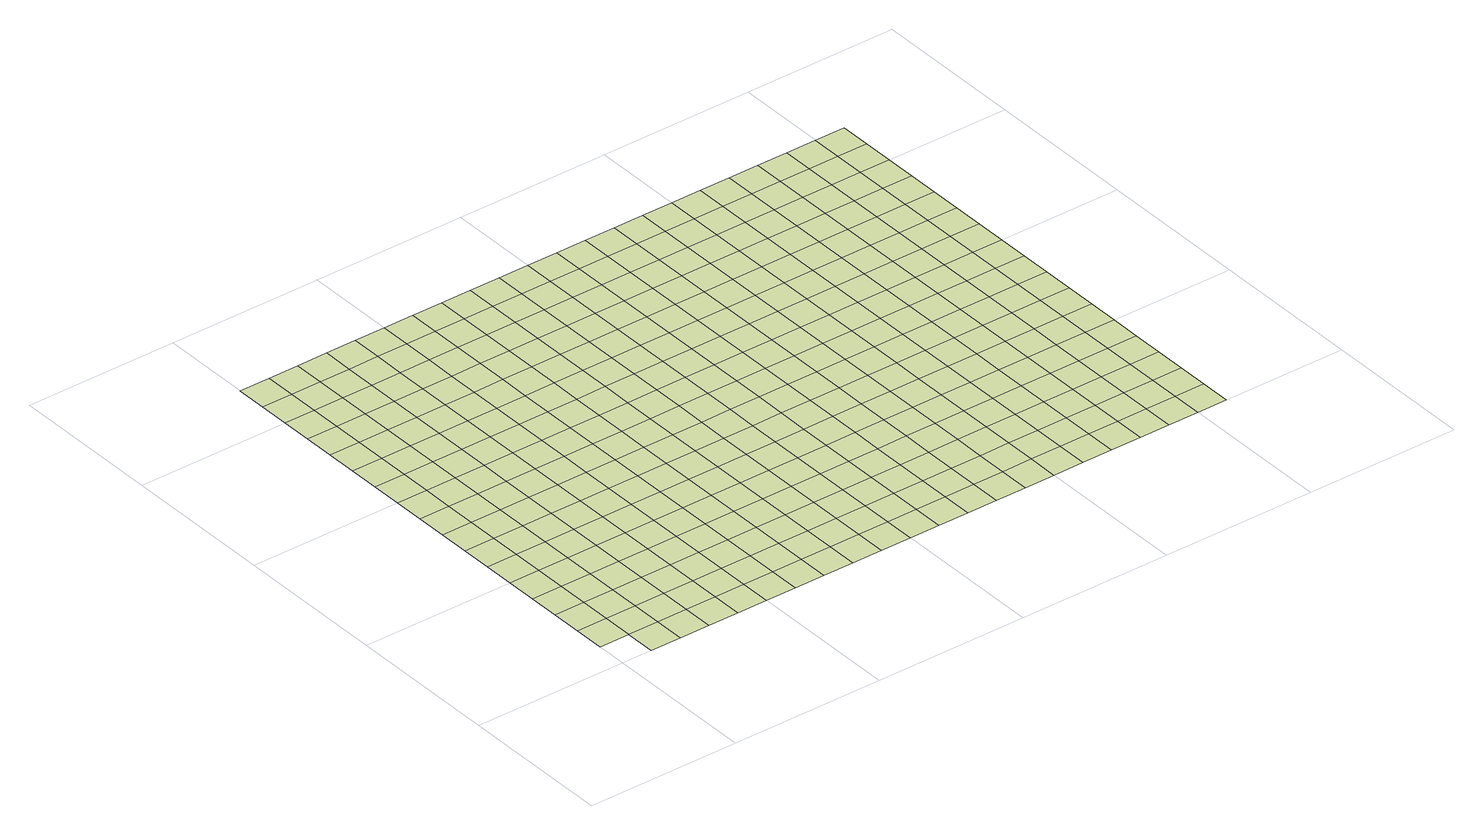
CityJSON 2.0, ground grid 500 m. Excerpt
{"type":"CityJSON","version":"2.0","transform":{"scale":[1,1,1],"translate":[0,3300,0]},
"CityObjects":{
"landuse1":{"type":"LandUse","geometry":[{"type":"MultiSurface","lod":"2","boundaries":[[[0,1,2,3]]]}]},
"landuse2":{"type":"LandUse","geometry":[{"type":"MultiSurface","lod":"2","boundaries":[[[3,2,4,5]]]}]},
"landuse3":{"type":"LandUse","geometry":[{"type":"MultiSurface","lod":"2","boundaries":[[[5,4,6,7]]]}]},
"landuse4":{"type":"LandUse","geometry":[{"type":"MultiSurface","lod":"2","boundaries":[[[8,9,10,1]]]}]},
"landuse5":{"type":"LandUse","geometry":[{"type":"MultiSurface","lod":"2","boundaries":[[[7,6,11,12]]]}]},
"landuse6":{"type":"LandUse","geometry":[{"type":"MultiSurface","lod":"2","boundaries":[[[1,10,13,2]]]}]},
"landuse7":{"type":"LandUse","geometry":[{"type":"MultiSurface","lod":"2","boundaries":[[[12,11,14,15]]]}]},
"landuse8":{"type":"LandUse","geometry":[{"type":"MultiSurface","lod":"2","boundaries":[[[2,13,16,4]]]}]},
"landuse9":{"type":"LandUse","geometry":[{"type":"MultiSurface","lod":"2","boundaries":[[[15,14,17,18]]]}]},
"landuse10":{"type":"LandUse","geometry":[{"type":"MultiSurface","lod":"2","boundaries":[[[4,16,19,6]]]}]},
"landuse11":{"type":"LandUse","geometry":[{"type":"MultiSurface","lod":"2","boundaries":[[[9,20,21,10]]]}]},
"landuse12":{"type":"LandUse","geometry":[{"type":"MultiSurface","lod":"2","boundaries":[[[18,17,22,23]]]}]},
"landuse13":{"type":"LandUse","geometry":[{"type":"MultiSurface","lod":"2","boundaries":[[[6,19,24,11]]]}]},
"landuse14":{"type":"LandUse","geometry":[{"type":"MultiSurface","lod":"2","boundaries":[[[10,21,25,13]]]}]},
"landuse15":{"type":"LandUse","geometry":[{"type":"MultiSurface","lod":"2","boundaries":[[[23,22,26,27]]]}]},
"landuse16":{"type":"LandUse","geometry":[{"type":"MultiSurface","lod":"2","boundaries":[[[11,24,28,14]]]}]},
"landuse17":{"type":"LandUse","geometry":[{"type":"MultiSurface","lod":"2","boundaries":[[[13,25,29,16]]]}]},
"landuse18":{"type":"LandUse","geometry":[{"type":"MultiSurface","lod":"2","boundaries":[[[27,26,30,31]]]}]},
"landuse19":{"type":"LandUse","geometry":[{"type":"MultiSurface","lod":"2","boundaries":[[[14,28,32,17]]]}]},
"landuse20":{"type":"LandUse","geometry":[{"type":"MultiSurface","lod":"2","boundaries":[[[16,29,33,19]]]}]},
"landuse21":{"type":"LandUse","geometry":[{"type":"MultiSurface","lod":"2","boundaries":[[[20,34,35,21]]]}]},
"landuse22":{"type":"LandUse","geometry":[{"type":"MultiSurface","lod":"2","boundaries":[[[31,30,36,37]]]}]},
"landuse23":{"type":"LandUse","geometry":[{"type":"MultiSurface","lod":"2","boundaries":[[[17,32,38,22]]]}]},
"landuse24":{"type":"LandUse","geometry":[{"type":"MultiSurface","lod":"2","boundaries":[[[19,33,39,24]]]}]},
"landuse25":{"type":"LandUse","geometry":[{"type":"MultiSurface","lod":"2","boundaries":[[[21,35,40,25]]]}]},
"landuse26":{"type":"LandUse","geometry":[{"type":"MultiSurface","lod":"2","boundaries":[[[37,36,41,42]]]}]},
"landuse27":{"type":"LandUse","geometry":[{"type":"MultiSurface","lod":"2","boundaries":[[[22,38,43,26]]]}]},
"landuse28":{"type":"LandUse","geometry":[{"type":"MultiSurface","lod":"2","boundaries":[[[24,39,44,28]]]}]},
"landuse29":{"type":"LandUse","geometry":[{"type":"MultiSurface","lod":"2","boundaries":[[[25,40,45,29]]]}]},
"landuse30":{"type":"LandUse","geometry":[{"type":"MultiSurface","lod":"2","boundaries":[[[42,41,46,47]]]}]},
"landuse31":{"type":"LandUse","geometry":[{"type":"MultiSurface","lod":"2","boundaries":[[[26,43,48,30]]]}]},
"landuse32":{"type":"LandUse","geometry":[{"type":"MultiSurface","lod":"2","boundaries":[[[28,44,49,32]]]}]},
"landuse33":{"type":"LandUse","geometry":[{"type":"MultiSurface","lod":"2","boundaries":[[[29,45,50,33]]]}]},
"landuse34":{"type":"LandUse","geometry":[{"type":"MultiSurface","lod":"2","boundaries":[[[47,46,51,52]]]}]},
"landuse35":{"type":"LandUse","geometry":[{"type":"MultiSurface","lod":"2","boundaries":[[[34,53,54,35]]]}]},
"landuse36":{"type":"LandUse","geometry":[{"type":"MultiSurface","lod":"2","boundaries":[[[30,48,55,36]]]}]},
"landuse37":{"type":"LandUse","geometry":[{"type":"MultiSurface","lod":"2","boundaries":[[[32,49,56,38]]]}]},
"landuse38":{"type":"LandUse","geometry":[{"type":"MultiSurface","lod":"2","boundaries":[[[33,50,57,39]]]}]},
"landuse39":{"type":"LandUse","geometry":[{"type":"MultiSurface","lod":"2","boundaries":[[[52,51,58,59]]]}]},
"landuse40":{"type":"LandUse","geometry":[{"type":"MultiSurface","lod":"2","boundaries":[[[35,54,60,40]]]}]},
"landuse41":{"type":"LandUse","geometry":[{"type":"MultiSurface","lod":"2","boundaries":[[[36,55,61,41]]]}]},
"landuse42":{"type":"LandUse","geometry":[{"type":"MultiSurface","lod":"2","boundaries":[[[38,56,62,43]]]}]},
"landuse43":{"type":"LandUse","geometry":[{"type":"MultiSurface","lod":"2","boundaries":[[[39,57,63,44]]]}]},
"landuse44":{"type":"LandUse","geometry":[{"type":"MultiSurface","lod":"2","boundaries":[[[59,58,64,65]]]}]},
"landuse45":{"type":"LandUse","geometry":[{"type":"MultiSurface","lod":"2","boundaries":[[[40,60,66,45]]]}]},
"landuse46":{"type":"LandUse","geometry":[{"type":"MultiSurface","lod":"2","boundaries":[[[41,61,67,46]]]}]},
"landuse47":{"type":"LandUse","geometry":[{"type":"MultiSurface","lod":"2","boundaries":[[[43,62,68,48]]]}]},
"landuse48":{"type":"LandUse","geometry":[{"type":"MultiSurface","lod":"2","boundaries":[[[44,63,69,49]]]}]},
"landuse49":{"type":"LandUse","geometry":[{"type":"MultiSurface","lod":"2","boundaries":[[[65,64,70,71]]]}]},
"landuse50":{"type":"LandUse","geometry":[{"type":"MultiSurface","lod":"2","boundaries":[[[45,66,72,50]]]}]},
"landuse51":{"type":"LandUse","geometry":[{"type":"MultiSurface","lod":"2","boundaries":[[[46,67,73,51]]]}]},
"landuse52":{"type":"LandUse","geometry":[{"type":"MultiSurface","lod":"2","boundaries":[[[53,74,75,54]]]}]},
"landuse53":{"type":"LandUse","geometry":[{"type":"MultiSurface","lod":"2","boundaries":[[[48,68,76,55]]]}]},
"landuse54":{"type":"LandUse","geometry":[{"type":"MultiSurface","lod":"2","boundaries":[[[49,69,77,56]]]}]},
"landuse55":{"type":"LandUse","geometry":[{"type":"MultiSurface","lod":"2","boundaries":[[[50,72,78,57]]]}]},
"landuse56":{"type":"LandUse","geometry":[{"type":"MultiSurface","lod":"2","boundaries":[[[51,73,79,58]]]}]},
"landuse57":{"type":"LandUse","geometry":[{"type":"MultiSurface","lod":"2","boundaries":[[[54,75,80,60]]]}]},
"landuse58":{"type":"LandUse","geometry":[{"type":"MultiSurface","lod":"2","boundaries":[[[55,76,81,61]]]}]},
"landuse59":{"type":"LandUse","geometry":[{"type":"MultiSurface","lod":"2","boundaries":[[[56,77,82,62]]]}]},
"landuse60":{"type":"LandUse","geometry":[{"type":"MultiSurface","lod":"2","boundaries":[[[57,78,83,63]]]}]},
"landuse61":{"type":"LandUse","geometry":[{"type":"MultiSurface","lod":"2","boundaries":[[[58,79,84,64]]]}]},
"landuse62":{"type":"LandUse","geometry":[{"type":"MultiSurface","lod":"2","boundaries":[[[60,80,85,66]]]}]},
"landuse63":{"type":"LandUse","geometry":[{"type":"MultiSurface","lod":"2","boundaries":[[[61,81,86,67]]]}]},
"landuse64":{"type":"LandUse","geometry":[{"type":"MultiSurface","lod":"2","boundaries":[[[62,82,87,68]]]}]},
"landuse65":{"type":"LandUse","geometry":[{"type":"MultiSurface","lod":"2","boundaries":[[[63,83,88,69]]]}]},
"landuse66":{"type":"LandUse","geometry":[{"type":"MultiSurface","lod":"2","boundaries":[[[64,84,89,70]]]}]},
"landuse67":{"type":"LandUse","geometry":[{"type":"MultiSurface","lod":"2","boundaries":[[[66,85,90,72]]]}]},
"landuse68":{"type":"LandUse","geometry":[{"type":"MultiSurface","lod":"2","boundaries":[[[67,86,91,73]]]}]},
"landuse69":{"type":"LandUse","geometry":[{"type":"MultiSurface","lod":"2","boundaries":[[[74,92,93,75]]]}]},
"landuse70":{"type":"LandUse","geometry":[{"type":"MultiSurface","lod":"2","boundaries":[[[68,87,94,76]]]}]},
"landuse71":{"type":"LandUse","geometry":[{"type":"MultiSurface","lod":"2","boundaries":[[[69,88,95,77]]]}]},
"landuse72":{"type":"LandUse","geometry":[{"type":"MultiSurface","lod":"2","boundaries":[[[72,90,96,78]]]}]},
"landuse73":{"type":"LandUse","geometry":[{"type":"MultiSurface","lod":"2","boundaries":[[[73,91,97,79]]]}]},
"landuse74":{"type":"LandUse","geometry":[{"type":"MultiSurface","lod":"2","boundaries":[[[75,93,98,80]]]}]},
"landuse75":{"type":"LandUse","geometry":[{"type":"MultiSurface","lod":"2","boundaries":[[[76,94,99,81]]]}]},
"landuse76":{"type":"LandUse","geometry":[{"type":"MultiSurface","lod":"2","boundaries":[[[77,95,100,82]]]}]},
"landuse77":{"type":"LandUse","geometry":[{"type":"MultiSurface","lod":"2","boundaries":[[[78,96,101,83]]]}]},
"landuse78":{"type":"LandUse","geometry":[{"type":"MultiSurface","lod":"2","boundaries":[[[79,97,102,84]]]}]},
"landuse79":{"type":"LandUse","geometry":[{"type":"MultiSurface","lod":"2","boundaries":[[[80,98,103,85]]]}]},
"landuse80":{"type":"LandUse","geometry":[{"type":"MultiSurface","lod":"2","boundaries":[[[81,99,104,86]]]}]},
"landuse81":{"type":"LandUse","geometry":[{"type":"MultiSurface","lod":"2","boundaries":[[[82,100,105,87]]]}]},
"landuse82":{"type":"LandUse","geometry":[{"type":"MultiSurface","lod":"2","boundaries":[[[83,101,106,88]]]}]},
"landuse83":{"type":"LandUse","geometry":[{"type":"MultiSurface","lod":"2","boundaries":[[[84,102,107,89]]]}]},
"landuse84":{"type":"LandUse","geometry":[{"type":"MultiSurface","lod":"2","boundaries":[[[85,103,108,90]]]}]},
"landuse85":{"type":"LandUse","geometry":[{"type":"MultiSurface","lod":"2","boundaries":[[[86,104,109,91]]]}]},
"landuse86":{"type":"LandUse","geometry":[{"type":"MultiSurface","lod":"2","boundaries":[[[92,110,111,93]]]}]},
"landuse87":{"type":"LandUse","geometry":[{"type":"MultiSurface","lod":"2","boundaries":[[[87,105,112,94]]]}]},
"landuse88":{"type":"LandUse","geometry":[{"type":"MultiSurface","lod":"2","boundaries":[[[88,106,113,95]]]}]},
"landuse89":{"type":"LandUse","geometry":[{"type":"MultiSurface","lod":"2","boundaries":[[[90,108,114,96]]]}]},
"landuse90":{"type":"LandUse","geometry":[{"type":"MultiSurface","lod":"2","boundaries":[[[91,109,115,97]]]}]},
"landuse91":{"type":"LandUse","geometry":[{"type":"MultiSurface","lod":"2","boundaries":[[[93,111,116,98]]]}]},
"landuse92":{"type":"LandUse","geometry":[{"type":"MultiSurface","lod":"2","boundaries":[[[94,112,117,99]]]}]},
"landuse93":{"type":"LandUse","geometry":[{"type":"MultiSurface","lod":"2","boundaries":[[[95,113,118,100]]]}]},
"landuse94":{"type":"LandUse","geometry":[{"type":"MultiSurface","lod":"2","boundaries":[[[96,114,119,101]]]}]},
"landuse95":{"type":"LandUse","geometry":[{"type":"MultiSurface","lod":"2","boundaries":[[[97,115,120,102]]]}]},
"landuse96":{"type":"LandUse","geometry":[{"type":"MultiSurface","lod":"2","boundaries":[[[98,116,121,103]]]}]},
"landuse97":{"type":"LandUse","geometry":[{"type":"MultiSurface","lod":"2","boundaries":[[[99,117,122,104]]]}]},
"landuse98":{"type":"LandUse","geometry":[{"type":"MultiSurface","lod":"2","boundaries":[[[100,118,123,105]]]}]},
"landuse99":{"type":"LandUse","geometry":[{"type":"MultiSurface","lod":"2","boundaries":[[[101,119,124,106]]]}]},
"landuse100":{"type":"LandUse","geometry":[{"type":"MultiSurface","lod":"2","boundaries":[[[102,120,125,107]]]}]},
"landuse101":{"type":"LandUse","geometry":[{"type":"MultiSurface","lod":"2","boundaries":[[[103,121,126,108]]]}]},
"landuse102":{"type":"LandUse","geometry":[{"type":"MultiSurface","lod":"2","boundaries":[[[104,122,127,109]]]}]},
"landuse103":{"type":"LandUse","geometry":[{"type":"MultiSurface","lod":"2","boundaries":[[[110,128,129,111]]]}]},
"landuse104":{"type":"LandUse","geometry":[{"type":"MultiSurface","lod":"2","boundaries":[[[105,123,130,112]]]}]},
"landuse105":{"type":"LandUse","geometry":[{"type":"MultiSurface","lod":"2","boundaries":[[[106,124,131,113]]]}]},
"landuse106":{"type":"LandUse","geometry":[{"type":"MultiSurface","lod":"2","boundaries":[[[108,126,132,114]]]}]},
"landuse107":{"type":"LandUse","geometry":[{"type":"MultiSurface","lod":"2","boundaries":[[[109,127,133,115]]]}]},
"landuse108":{"type":"LandUse","geometry":[{"type":"MultiSurface","lod":"2","boundaries":[[[111,129,134,116]]]}]},
"landuse109":{"type":"LandUse","geometry":[{"type":"MultiSurface","lod":"2","boundaries":[[[112,130,135,117]]]}]},
"landuse110":{"type":"LandUse","geometry":[{"type":"MultiSurface","lod":"2","boundaries":[[[113,131,136,118]]]}]},
"landuse111":{"type":"LandUse","geometry":[{"type":"MultiSurface","lod":"2","boundaries":[[[114,132,137,119]]]}]},
"landuse112":{"type":"LandUse","geometry":[{"type":"MultiSurface","lod":"2","boundaries":[[[115,133,138,120]]]}]},
"landuse113":{"type":"LandUse","geometry":[{"type":"MultiSurface","lod":"2","boundaries":[[[116,134,139,121]]]}]},
"landuse114":{"type":"LandUse","geometry":[{"type":"MultiSurface","lod":"2","boundaries":[[[117,135,140,122]]]}]},
"landuse115":{"type":"LandUse","geometry":[{"type":"MultiSurface","lod":"2","boundaries":[[[118,136,141,123]]]}]},
"landuse116":{"type":"LandUse","geometry":[{"type":"MultiSurface","lod":"2","boundaries":[[[119,137,142,124]]]}]},
"landuse117":{"type":"LandUse","geometry":[{"type":"MultiSurface","lod":"2","boundaries":[[[120,138,143,125]]]}]},
"landuse118":{"type":"LandUse","geometry":[{"type":"MultiSurface","lod":"2","boundaries":[[[121,139,144,126]]]}]},
"landuse119":{"type":"LandUse","geometry":[{"type":"MultiSurface","lod":"2","boundaries":[[[122,140,145,127]]]}]},
"landuse120":{"type":"LandUse","geometry":[{"type":"MultiSurface","lod":"2","boundaries":[[[128,146,147,129]]]}]},
"landuse121":{"type":"LandUse","geometry":[{"type":"MultiSurface","lod":"2","boundaries":[[[123,141,148,130]]]}]},
"landuse122":{"type":"LandUse","geometry":[{"type":"MultiSurface","lod":"2","boundaries":[[[124,142,149,131]]]}]},
"landuse123":{"type":"LandUse","geometry":[{"type":"MultiSurface","lod":"2","boundaries":[[[126,144,150,132]]]}]},
"landuse124":{"type":"LandUse","geometry":[{"type":"MultiSurface","lod":"2","boundaries":[[[127,145,151,133]]]}]},
"landuse125":{"type":"LandUse","geometry":[{"type":"MultiSurface","lod":"2","boundaries":[[[129,147,152,134]]]}]},
"landuse126":{"type":"LandUse","geometry":[{"type":"MultiSurface","lod":"2","boundaries":[[[130,148,153,135]]]}]},
"landuse127":{"type":"LandUse","geometry":[{"type":"MultiSurface","lod":"2","boundaries":[[[131,149,154,136]]]}]},
"landuse128":{"type":"LandUse","geometry":[{"type":"MultiSurface","lod":"2","boundaries":[[[132,150,155,137]]]}]},
"landuse129":{"type":"LandUse","geometry":[{"type":"MultiSurface","lod":"2","boundaries":[[[133,151,156,138]]]}]},
"landuse130":{"type":"LandUse","geometry":[{"type":"MultiSurface","lod":"2","boundaries":[[[134,152,157,139]]]}]},
"landuse131":{"type":"LandUse","geometry":[{"type":"MultiSurface","lod":"2","boundaries":[[[135,153,158,140]]]}]},
"landuse132":{"type":"LandUse","geometry":[{"type":"MultiSurface","lod":"2","boundaries":[[[136,154,159,141]]]}]},
"landuse133":{"type":"LandUse","geometry":[{"type":"MultiSurface","lod":"2","boundaries":[[[137,155,160,142]]]}]},
"landuse134":{"type":"LandUse","geometry":[{"type":"MultiSurface","lod":"2","boundaries":[[[138,156,161,143]]]}]},
"landuse135":{"type":"LandUse","geometry":[{"type":"MultiSurface","lod":"2","boundaries":[[[139,157,162,144]]]}]},
"landuse136":{"type":"LandUse","geometry":[{"type":"MultiSurface","lod":"2","boundaries":[[[140,158,163,145]]]}]},
"landuse137":{"type":"LandUse","geometry":[{"type":"MultiSurface","lod":"2","boundaries":[[[146,164,165,147]]]}]},
"landuse138":{"type":"LandUse","geometry":[{"type":"MultiSurface","lod":"2","boundaries":[[[141,159,166,148]]]}]},
"landuse139":{"type":"LandUse","geometry":[{"type":"MultiSurface","lod":"2","boundaries":[[[142,160,167,149]]]}]},
"landuse140":{"type":"LandUse","geometry":[{"type":"MultiSurface","lod":"2","boundaries":[[[144,162,168,150]]]}]},
"landuse141":{"type":"LandUse","geometry":[{"type":"MultiSurface","lod":"2","boundaries":[[[145,163,169,151]]]}]},
"landuse142":{"type":"LandUse","geometry":[{"type":"MultiSurface","lod":"2","boundaries":[[[147,165,170,152]]]}]},
"landuse143":{"type":"LandUse","geometry":[{"type":"MultiSurface","lod":"2","boundaries":[[[148,166,171,153]]]}]},
"landuse144":{"type":"LandUse","geometry":[{"type":"MultiSurface","lod":"2","boundaries":[[[149,167,172,154]]]}]},
"landuse145":{"type":"LandUse","geometry":[{"type":"MultiSurface","lod":"2","boundaries":[[[150,168,173,155]]]}]},
"landuse146":{"type":"LandUse","geometry":[{"type":"MultiSurface","lod":"2","boundaries":[[[151,169,174,156]]]}]},
"landuse147":{"type":"LandUse","geometry":[{"type":"MultiSurface","lod":"2","boundaries":[[[152,170,175,157]]]}]},
"landuse148":{"type":"LandUse","geometry":[{"type":"MultiSurface","lod":"2","boundaries":[[[153,171,176,158]]]}]},
"landuse149":{"type":"LandUse","geometry":[{"type":"MultiSurface","lod":"2","boundaries":[[[154,172,177,159]]]}]},
"landuse150":{"type":"LandUse","geometry":[{"type":"MultiSurface","lod":"2","boundaries":[[[155,173,178,160]]]}]},
"landuse151":{"type":"LandUse","geometry":[{"type":"MultiSurface","lod":"2","boundaries":[[[156,174,179,161]]]}]},
"landuse152":{"type":"LandUse","geometry":[{"type":"MultiSurface","lod":"2","boundaries":[[[157,175,180,162]]]}]},
"landuse153":{"type":"LandUse","geometry":[{"type":"MultiSurface","lod":"2","boundaries":[[[158,176,181,163]]]}]},
"landuse154":{"type":"LandUse","geometry":[{"type":"MultiSurface","lod":"2","boundaries":[[[164,182,183,165]]]}]},
"landuse155":{"type":"LandUse","geometry":[{"type":"MultiSurface","lod":"2","boundaries":[[[159,177,184,166]]]}]},
"landuse156":{"type":"LandUse","geometry":[{"type":"MultiSurface","lod":"2","boundaries":[[[160,178,185,167]]]}]},
"landuse157":{"type":"LandUse","geometry":[{"type":"MultiSurface","lod":"2","boundaries":[[[162,180,186,168]]]}]},
"landuse158":{"type":"LandUse","geometry":[{"type":"MultiSurface","lod":"2","boundaries":[[[163,181,187,169]]]}]},
"landuse159":{"type":"LandUse","geometry":[{"type":"MultiSurface","lod":"2","boundaries":[[[165,183,188,170]]]}]},
"landuse160":{"type":"LandUse","geometry":[{"type":"MultiSurface","lod":"2","boundaries":[[[166,184,189,171]]]}]},
"landuse161":{"type":"LandUse","geometry":[{"type":"MultiSurface","lod":"2","boundaries":[[[167,185,190,172]]]}]},
"landuse162":{"type":"LandUse","geometry":[{"type":"MultiSurface","lod":"2","boundaries":[[[168,186,191,173]]]}]},
"landuse163":{"type":"LandUse","geometry":[{"type":"MultiSurface","lod":"2","boundaries":[[[169,187,192,174]]]}]},
"landuse164":{"type":"LandUse","geometry":[{"type":"MultiSurface","lod":"2","boundaries":[[[170,188,193,175]]]}]},
"landuse165":{"type":"LandUse","geometry":[{"type":"MultiSurface","lod":"2","boundaries":[[[171,189,194,176]]]}]},
"landuse166":{"type":"LandUse","geometry":[{"type":"MultiSurface","lod":"2","boundaries":[[[172,190,195,177]]]}]},
"landuse167":{"type":"LandUse","geometry":[{"type":"MultiSurface","lod":"2","boundaries":[[[173,191,196,178]]]}]},
"landuse168":{"type":"LandUse","geometry":[{"type":"MultiSurface","lod":"2","boundaries":[[[174,192,197,179]]]}]},
"landuse169":{"type":"LandUse","geometry":[{"type":"MultiSurface","lod":"2","boundaries":[[[175,193,198,180]]]}]},
"landuse170":{"type":"LandUse","geometry":[{"type":"MultiSurface","lod":"2","boundaries":[[[176,194,199,181]]]}]},
"landuse171":{"type":"LandUse","geometry":[{"type":"MultiSurface","lod":"2","boundaries":[[[182,200,201,183]]]}]},
"landuse172":{"type":"LandUse","geometry":[{"type":"MultiSurface","lod":"2","boundaries":[[[177,195,202,184]]]}]},
"landuse173":{"type":"LandUse","geometry":[{"type":"MultiSurface","lod":"2","boundaries":[[[178,196,203,185]]]}]},
"landuse174":{"type":"LandUse","geometry":[{"type":"MultiSurface","lod":"2","boundaries":[[[180,198,204,186]]]}]},
"landuse175":{"type":"LandUse","geometry":[{"type":"MultiSurface","lod":"2","boundaries":[[[181,199,205,187]]]}]},
"landuse176":{"type":"LandUse","geometry":[{"type":"MultiSurface","lod":"2","boundaries":[[[183,201,206,188]]]}]},
"landuse177":{"type":"LandUse","geometry":[{"type":"MultiSurface","lod":"2","boundaries":[[[184,202,207,189]]]}]},
"landuse178":{"type":"LandUse","geometry":[{"type":"MultiSurface","lod":"2","boundaries":[[[185,203,208,190]]]}]},
"landuse179":{"type":"LandUse","geometry":[{"type":"MultiSurface","lod":"2","boundaries":[[[186,204,209,191]]]}]},
"landuse180":{"type":"LandUse","geometry":[{"type":"MultiSurface","lod":"2","boundaries":[[[187,205,210,192]]]}]},
"landuse181":{"type":"LandUse","geometry":[{"type":"MultiSurface","lod":"2","boundaries":[[[188,206,211,193]]]}]},
"landuse182":{"type":"LandUse","geometry":[{"type":"MultiSurface","lod":"2","boundaries":[[[189,207,212,194]]]}]},
"landuse183":{"type":"LandUse","geometry":[{"type":"MultiSurface","lod":"2","boundaries":[[[190,208,213,195]]]}]},
"landuse184":{"type":"LandUse","geometry":[{"type":"MultiSurface","lod":"2","boundaries":[[[191,209,214,196]]]}]},
"landuse185":{"type":"LandUse","geometry":[{"type":"MultiSurface","lod":"2","boundaries":[[[192,210,215,197]]]}]},
"landuse186":{"type":"LandUse","geometry":[{"type":"MultiSurface","lod":"2","boundaries":[[[193,211,216,198]]]}]},
"landuse187":{"type":"LandUse","geometry":[{"type":"MultiSurface","lod":"2","boundaries":[[[194,212,217,199]]]}]},
"landuse188":{"type":"LandUse","geometry":[{"type":"MultiSurface","lod":"2","boundaries":[[[200,218,219,201]]]}]},
"landuse189":{"type":"LandUse","geometry":[{"type":"MultiSurface","lod":"2","boundaries":[[[195,213,220,202]]]}]},
"landuse190":{"type":"LandUse","geometry":[{"type":"MultiSurface","lod":"2","boundaries":[[[196,214,221,203]]]}]},
"landuse191":{"type":"LandUse","geometry":[{"type":"MultiSurface","lod":"2","boundaries":[[[198,216,222,204]]]}]},
"landuse192":{"type":"LandUse","geometry":[{"type":"MultiSurface","lod":"2","boundaries":[[[199,217,223,205]]]}]},
"landuse193":{"type":"LandUse","geometry":[{"type":"MultiSurface","lod":"2","boundaries":[[[201,219,224,206]]]}]},
"landuse194":{"type":"LandUse","geometry":[{"type":"MultiSurface","lod":"2","boundaries":[[[202,220,225,207]]]}]},
"landuse195":{"type":"LandUse","geometry":[{"type":"MultiSurface","lod":"2","boundaries":[[[203,221,226,208]]]}]},
"landuse196":{"type":"LandUse","geometry":[{"type":"MultiSurface","lod":"2","boundaries":[[[204,222,227,209]]]}]},
"landuse197":{"type":"LandUse","geometry":[{"type":"MultiSurface","lod":"2","boundaries":[[[205,223,228,210]]]}]},
"landuse198":{"type":"LandUse","geometry":[{"type":"MultiSurface","lod":"2","boundaries":[[[206,224,229,211]]]}]},
"landuse199":{"type":"LandUse","geometry":[{"type":"MultiSurface","lod":"2","boundaries":[[[207,225,230,212]]]}]},
"landuse200":{"type":"LandUse","geometry":[{"type":"MultiSurface","lod":"2","boundaries":[[[208,226,231,213]]]}]},
"landuse201":{"type":"LandUse","geometry":[{"type":"MultiSurface","lod":"2","boundaries":[[[209,227,232,214]]]}]},
"landuse202":{"type":"LandUse","geometry":[{"type":"MultiSurface","lod":"2","boundaries":[[[210,228,233,215]]]}]},
"landuse203":{"type":"LandUse","geometry":[{"type":"MultiSurface","lod":"2","boundaries":[[[211,229,234,216]]]}]},
"landuse204":{"type":"LandUse","geometry":[{"type":"MultiSurface","lod":"2","boundaries":[[[212,230,235,217]]]}]},
"landuse205":{"type":"LandUse","geometry":[{"type":"MultiSurface","lod":"2","boundaries":[[[218,236,237,219]]]}]},
"landuse206":{"type":"LandUse","geometry":[{"type":"MultiSurface","lod":"2","boundaries":[[[213,231,238,220]]]}]},
"landuse207":{"type":"LandUse","geometry":[{"type":"MultiSurface","lod":"2","boundaries":[[[214,232,239,221]]]}]},
"landuse208":{"type":"LandUse","geometry":[{"type":"MultiSurface","lod":"2","boundaries":[[[216,234,240,222]]]}]},
"landuse209":{"type":"LandUse","geometry":[{"type":"MultiSurface","lod":"2","boundaries":[[[217,235,241,223]]]}]},
"landuse210":{"type":"LandUse","geometry":[{"type":"MultiSurface","lod":"2","boundaries":[[[219,237,242,224]]]}]},
"landuse211":{"type":"LandUse","geometry":[{"type":"MultiSurface","lod":"2","boundaries":[[[220,238,243,225]]]}]},
"landuse212":{"type":"LandUse","geometry":[{"type":"MultiSurface","lod":"2","boundaries":[[[221,239,244,226]]]}]},
"landuse213":{"type":"LandUse","geometry":[{"type":"MultiSurface","lod":"2","boundaries":[[[222,240,245,227]]]}]},
"landuse214":{"type":"LandUse","geometry":[{"type":"MultiSurface","lod":"2","boundaries":[[[223,241,246,228]]]}]},
"landuse215":{"type":"LandUse","geometry":[{"type":"MultiSurface","lod":"2","boundaries":[[[224,242,247,229]]]}]},
"landuse216":{"type":"LandUse","geometry":[{"type":"MultiSurface","lod":"2","boundaries":[[[225,243,248,230]]]}]},
"landuse217":{"type":"LandUse","geometry":[{"type":"MultiSurface","lod":"2","boundaries":[[[226,244,249,231]]]}]},
"landuse218":{"type":"LandUse","geometry":[{"type":"MultiSurface","lod":"2","boundaries":[[[227,245,250,232]]]}]},
"landuse219":{"type":"LandUse","geometry":[{"type":"MultiSurface","lod":"2","boundaries":[[[228,246,251,233]]]}]},
"landuse220":{"type":"LandUse","geometry":[{"type":"MultiSurface","lod":"2","boundaries":[[[229,247,252,234]]]}]},
"landuse221":{"type":"LandUse","geometry":[{"type":"MultiSurface","lod":"2","boundaries":[[[230,248,253,235]]]}]},
"landuse222":{"type":"LandUse","geometry":[{"type":"MultiSurface","lod":"2","boundaries":[[[236,254,255,237]]]}]},
"landuse223":{"type":"LandUse","geometry":[{"type":"MultiSurface","lod":"2","boundaries":[[[231,249,256,238]]]}]},
"landuse224":{"type":"LandUse","geometry":[{"type":"MultiSurface","lod":"2","boundaries":[[[232,250,257,239]]]}]},
"landuse225":{"type":"LandUse","geometry":[{"type":"MultiSurface","lod":"2","boundaries":[[[234,252,258,240]]]}]},
"landuse226":{"type":"LandUse","geometry":[{"type":"MultiSurface","lod":"2","boundaries":[[[235,253,259,241]]]}]},
"landuse227":{"type":"LandUse","geometry":[{"type":"MultiSurface","lod":"2","boundaries":[[[237,255,260,242]]]}]},
"landuse228":{"type":"LandUse","geometry":[{"type":"MultiSurface","lod":"2","boundaries":[[[238,256,261,243]]]}]},
"landuse229":{"type":"LandUse","geometry":[{"type":"MultiSurface","lod":"2","boundaries":[[[239,257,262,244]]]}]},
"landuse230":{"type":"LandUse","geometry":[{"type":"MultiSurface","lod":"2","boundaries":[[[240,258,263,245]]]}]},
"landuse231":{"type":"LandUse","geometry":[{"type":"MultiSurface","lod":"2","boundaries":[[[241,259,264,246]]]}]},
"landuse232":{"type":"LandUse","geometry":[{"type":"MultiSurface","lod":"2","boundaries":[[[242,260,265,247]]]}]},
"landuse233":{"type":"LandUse","geometry":[{"type":"MultiSurface","lod":"2","boundaries":[[[243,261,266,248]]]}]},
"landuse234":{"type":"LandUse","geometry":[{"type":"MultiSurface","lod":"2","boundaries":[[[244,262,267,249]]]}]},
"landuse235":{"type":"LandUse","geometry":[{"type":"MultiSurface","lod":"2","boundaries":[[[245,263,268,250]]]}]},
"landuse236":{"type":"LandUse","geometry":[{"type":"MultiSurface","lod":"2","boundaries":[[[246,264,269,251]]]}]},
"landuse237":{"type":"LandUse","geometry":[{"type":"MultiSurface","lod":"2","boundaries":[[[247,265,270,252]]]}]},
"landuse238":{"type":"LandUse","geometry":[{"type":"MultiSurface","lod":"2","boundaries":[[[248,266,271,253]]]}]},
"landuse239":{"type":"LandUse","geometry":[{"type":"MultiSurface","lod":"2","boundaries":[[[254,272,273,255]]]}]},
"landuse240":{"type":"LandUse","geometry":[{"type":"MultiSurface","lod":"2","boundaries":[[[249,267,274,256]]]}]},
"landuse241":{"type":"LandUse","geometry":[{"type":"MultiSurface","lod":"2","boundaries":[[[250,268,275,257]]]}]},
"landuse242":{"type":"LandUse","geometry":[{"type":"MultiSurface","lod":"2","boundaries":[[[252,270,276,258]]]}]},
"landuse243":{"type":"LandUse","geometry":[{"type":"MultiSurface","lod":"2","boundaries":[[[253,271,277,259]]]}]},
"landuse244":{"type":"LandUse","geometry":[{"type":"MultiSurface","lod":"2","boundaries":[[[255,273,278,260]]]}]},
"landuse245":{"type":"LandUse","geometry":[{"type":"MultiSurface","lod":"2","boundaries":[[[256,274,279,261]]]}]},
"landuse246":{"type":"LandUse","geometry":[{"type":"MultiSurface","lod":"2","boundaries":[[[257,275,280,262]]]}]},
"landuse247":{"type":"LandUse","geometry":[{"type":"MultiSurface","lod":"2","boundaries":[[[258,276,281,263]]]}]},
"landuse248":{"type":"LandUse","geometry":[{"type":"MultiSurface","lod":"2","boundaries":[[[259,277,282,264]]]}]},
"landuse249":{"type":"LandUse","geometry":[{"type":"MultiSurface","lod":"2","boundaries":[[[260,278,283,265]]]}]},
"landuse250":{"type":"LandUse","geometry":[{"type":"MultiSurface","lod":"2","boundaries":[[[261,279,284,266]]]}]},
"landuse251":{"type":"LandUse","geometry":[{"type":"MultiSurface","lod":"2","boundaries":[[[262,280,285,267]]]}]},
"landuse252":{"type":"LandUse","geometry":[{"type":"MultiSurface","lod":"2","boundaries":[[[263,281,286,268]]]}]},
"landuse253":{"type":"LandUse","geometry":[{"type":"MultiSurface","lod":"2","boundaries":[[[264,282,287,269]]]}]},
"landuse254":{"type":"LandUse","geometry":[{"type":"MultiSurface","lod":"2","boundaries":[[[265,283,288,270]]]}]},
"landuse255":{"type":"LandUse","geometry":[{"type":"MultiSurface","lod":"2","boundaries":[[[266,284,289,271]]]}]},
"landuse256":{"type":"LandUse","geometry":[{"type":"MultiSurface","lod":"2","boundaries":[[[272,290,291,273]]]}]},
"landuse257":{"type":"LandUse","geometry":[{"type":"MultiSurface","lod":"2","boundaries":[[[267,285,292,274]]]}]},
"landuse258":{"type":"LandUse","geometry":[{"type":"MultiSurface","lod":"2","boundaries":[[[268,286,293,275]]]}]},
"landuse259":{"type":"LandUse","geometry":[{"type":"MultiSurface","lod":"2","boundaries":[[[270,288,294,276]]]}]},
"landuse260":{"type":"LandUse","geometry":[{"type":"MultiSurface","lod":"2","boundaries":[[[271,289,295,277]]]}]},
"landuse261":{"type":"LandUse","geometry":[{"type":"MultiSurface","lod":"2","boundaries":[[[273,291,296,278]]]}]},
"landuse262":{"type":"LandUse","geometry":[{"type":"MultiSurface","lod":"2","boundaries":[[[274,292,297,279]]]}]},
"landuse263":{"type":"LandUse","geometry":[{"type":"MultiSurface","lod":"2","boundaries":[[[275,293,298,280]]]}]},
"landuse264":{"type":"LandUse","geometry":[{"type":"MultiSurface","lod":"2","boundaries":[[[276,294,299,281]]]}]},
"landuse265":{"type":"LandUse","geometry":[{"type":"MultiSurface","lod":"2","boundaries":[[[277,295,300,282]]]}]},
"landuse266":{"type":"LandUse","geometry":[{"type":"MultiSurface","lod":"2","boundaries":[[[278,296,301,283]]]}]},
"landuse267":{"type":"LandUse","geometry":[{"type":"MultiSurface","lod":"2","boundaries":[[[279,297,302,284]]]}]},
"landuse268":{"type":"LandUse","geometry":[{"type":"MultiSurface","lod":"2","boundaries":[[[280,298,303,285]]]}]},
"landuse269":{"type":"LandUse","geometry":[{"type":"MultiSurface","lod":"2","boundaries":[[[281,299,304,286]]]}]},
"landuse270":{"type":"LandUse","geometry":[{"type":"MultiSurface","lod":"2","boundaries":[[[282,300,305,287]]]}]},
"landuse271":{"type":"LandUse","geometry":[{"type":"MultiSurface","lod":"2","boundaries":[[[283,301,306,288]]]}]},
"landuse272":{"type":"LandUse","geometry":[{"type":"MultiSurface","lod":"2","boundaries":[[[284,302,307,289]]]}]},
"landuse273":{"type":"LandUse","geometry":[{"type":"MultiSurface","lod":"2","boundaries":[[[290,308,309,291]]]}]},
"landuse274":{"type":"LandUse","geometry":[{"type":"MultiSurface","lod":"2","boundaries":[[[285,303,310,292]]]}]},
"landuse275":{"type":"LandUse","geometry":[{"type":"MultiSurface","lod":"2","boundaries":[[[286,304,311,293]]]}]},
"landuse276":{"type":"LandUse","geometry":[{"type":"MultiSurface","lod":"2","boundaries":[[[288,306,312,294]]]}]},
"landuse277":{"type":"LandUse","geometry":[{"type":"MultiSurface","lod":"2","boundaries":[[[289,307,313,295]]]}]},
"landuse278":{"type":"LandUse","geometry":[{"type":"MultiSurface","lod":"2","boundaries":[[[291,309,314,296]]]}]},
"landuse279":{"type":"LandUse","geometry":[{"type":"MultiSurface","lod":"2","boundaries":[[[292,310,315,297]]]}]},
"landuse280":{"type":"LandUse","geometry":[{"type":"MultiSurface","lod":"2","boundaries":[[[293,311,316,298]]]}]},
"landuse281":{"type":"LandUse","geometry":[{"type":"MultiSurface","lod":"2","boundaries":[[[294,312,317,299]]]}]},
"landuse282":{"type":"LandUse","geometry":[{"type":"MultiSurface","lod":"2","boundaries":[[[295,313,318,300]]]}]},
"landuse283":{"type":"LandUse","geometry":[{"type":"MultiSurface","lod":"2","boundaries":[[[296,314,319,301]]]}]},
"landuse284":{"type":"LandUse","geometry":[{"type":"MultiSurface","lod":"2","boundaries":[[[297,315,320,302]]]}]},
"landuse285":{"type":"LandUse","geometry":[{"type":"MultiSurface","lod":"2","boundaries":[[[298,316,321,303]]]}]},
"landuse286":{"type":"LandUse","geometry":[{"type":"MultiSurface","lod":"2","boundaries":[[[299,317,322,304]]]}]},
"landuse287":{"type":"LandUse","geometry":[{"type":"MultiSurface","lod":"2","boundaries":[[[300,318,323,305]]]}]},
"landuse288":{"type":"LandUse","geometry":[{"type":"MultiSurface","lod":"2","boundaries":[[[301,319,324,306]]]}]},
"landuse289":{"type":"LandUse","geometry":[{"type":"MultiSurface","lod":"2","boundaries":[[[302,320,325,307]]]}]},
"landuse290":{"type":"LandUse","geometry":[{"type":"MultiSurface","lod":"2","boundaries":[[[308,326,327,309]]]}]},
"landuse291":{"type":"LandUse","geometry":[{"type":"MultiSurface","lod":"2","boundaries":[[[303,321,328,310]]]}]},
"landuse292":{"type":"LandUse","geometry":[{"type":"MultiSurface","lod":"2","boundaries":[[[304,322,329,311]]]}]},
"landuse293":{"type":"LandUse","geometry":[{"type":"MultiSurface","lod":"2","boundaries":[[[306,324,330,312]]]}]},
"landuse294":{"type":"LandUse","geometry":[{"type":"MultiSurface","lod":"2","boundaries":[[[307,325,331,313]]]}]},
"landuse295":{"type":"LandUse","geometry":[{"type":"MultiSurface","lod":"2","boundaries":[[[309,327,332,314]]]}]},
"landuse296":{"type":"LandUse","geometry":[{"type":"MultiSurface","lod":"2","boundaries":[[[310,328,333,315]]]}]},
"landuse297":{"type":"LandUse","geometry":[{"type":"MultiSurface","lod":"2","boundaries":[[[311,329,334,316]]]}]},
"landuse298":{"type":"LandUse","geometry":[{"type":"MultiSurface","lod":"2","boundaries":[[[312,330,335,317]]]}]},
"landuse299":{"type":"LandUse","geometry":[{"type":"MultiSurface","lod":"2","boundaries":[[[313,331,336,318]]]}]},
"landuse300":{"type":"LandUse","geometry":[{"type":"MultiSurface","lod":"2","boundaries":[[[314,332,337,319]]]}]},
"landuse301":{"type":"LandUse","geometry":[{"type":"MultiSurface","lod":"2","boundaries":[[[315,333,338,320]]]}]},
"landuse302":{"type":"LandUse","geometry":[{"type":"MultiSurface","lod":"2","boundaries":[[[316,334,339,321]]]}]},
"landuse303":{"type":"LandUse","geometry":[{"type":"MultiSurface","lod":"2","boundaries":[[[317,335,340,322]]]}]},
"landuse304":{"type":"LandUse","geometry":[{"type":"MultiSurface","lod":"2","boundaries":[[[318,336,341,323]]]}]},
"landuse305":{"type":"LandUse","geometry":[{"type":"MultiSurface","lod":"2","boundaries":[[[319,337,342,324]]]}]},
"landuse306":{"type":"LandUse","geometry":[{"type":"MultiSurface","lod":"2","boundaries":[[[320,338,343,325]]]}]},
"landuse307":{"type":"LandUse","geometry":[{"type":"MultiSurface","lod":"2","boundaries":[[[326,344,345,327]]]}]},
"landuse308":{"type":"LandUse","geometry":[{"type":"MultiSurface","lod":"2","boundaries":[[[321,339,346,328]]]}]},
"landuse309":{"type":"LandUse","geometry":[{"type":"MultiSurface","lod":"2","boundaries":[[[322,340,347,329]]]}]},
"landuse310":{"type":"LandUse","geometry":[{"type":"MultiSurface","lod":"2","boundaries":[[[324,342,348,330]]]}]},
"landuse311":{"type":"LandUse","geometry":[{"type":"MultiSurface","lod":"2","boundaries":[[[325,343,349,331]]]}]},
"landuse312":{"type":"LandUse","geometry":[{"type":"MultiSurface","lod":"2","boundaries":[[[327,345,350,332]]]}]},
"landuse313":{"type":"LandUse","geometry":[{"type":"MultiSurface","lod":"2","boundaries":[[[328,346,351,333]]]}]},
"landuse314":{"type":"LandUse","geometry":[{"type":"MultiSurface","lod":"2","boundaries":[[[329,347,352,334]]]}]},
"landuse315":{"type":"LandUse","geometry":[{"type":"MultiSurface","lod":"2","boundaries":[[[330,348,353,335]]]}]},
"landuse316":{"type":"LandUse","geometry":[{"type":"MultiSurface","lod":"2","boundaries":[[[331,349,354,336]]]}]},
"landuse317":{"type":"LandUse","geometry":[{"type":"MultiSurface","lod":"2","boundaries":[[[332,350,355,337]]]}]},
"landuse318":{"type":"LandUse","geometry":[{"type":"MultiSurface","lod":"2","boundaries":[[[333,351,356,338]]]}]},
"landuse319":{"type":"LandUse","geometry":[{"type":"MultiSurface","lod":"2","boundaries":[[[334,352,357,339]]]}]},
"landuse320":{"type":"LandUse","geometry":[{"type":"MultiSurface","lod":"2","boundaries":[[[335,353,358,340]]]}]},
"landuse321":{"type":"LandUse","geometry":[{"type":"MultiSurface","lod":"2","boundaries":[[[336,354,359,341]]]}]},
"landuse322":{"type":"LandUse","geometry":[{"type":"MultiSurface","lod":"2","boundaries":[[[337,355,360,342]]]}]},
"landuse323":{"type":"LandUse","geometry":[{"type":"MultiSurface","lod":"2","boundaries":[[[338,356,361,343]]]}]},
"landuse324":{"type":"LandUse","geometry":[{"type":"MultiSurface","lod":"2","boundaries":[[[339,357,362,346]]]}]},
"landuse325":{"type":"LandUse","geometry":[{"type":"MultiSurface","lod":"2","boundaries":[[[340,358,363,347]]]}]},
"landuse326":{"type":"LandUse","geometry":[{"type":"MultiSurface","lod":"2","boundaries":[[[342,360,364,348]]]}]},
"landuse327":{"type":"LandUse","geometry":[{"type":"MultiSurface","lod":"2","boundaries":[[[343,361,365,349]]]}]},
"landuse328":{"type":"LandUse","geometry":[{"type":"MultiSurface","lod":"2","boundaries":[[[346,362,366,351]]]}]},
"landuse329":{"type":"LandUse","geometry":[{"type":"MultiSurface","lod":"2","boundaries":[[[347,363,367,352]]]}]},
"landuse330":{"type":"LandUse","geometry":[{"type":"MultiSurface","lod":"2","boundaries":[[[348,364,368,353]]]}]},
"landuse331":{"type":"LandUse","geometry":[{"type":"MultiSurface","lod":"2","boundaries":[[[349,365,369,354]]]}]},
"landuse332":{"type":"LandUse","geometry":[{"type":"MultiSurface","lod":"2","boundaries":[[[351,366,370,356]]]}]},
"landuse333":{"type":"LandUse","geometry":[{"type":"MultiSurface","lod":"2","boundaries":[[[352,367,371,357]]]}]},
"landuse334":{"type":"LandUse","geometry":[{"type":"MultiSurface","lod":"2","boundaries":[[[353,368,372,358]]]}]},
"landuse335":{"type":"LandUse","geometry":[{"type":"MultiSurface","lod":"2","boundaries":[[[354,369,373,359]]]}]},
"landuse336":{"type":"LandUse","geometry":[{"type":"MultiSurface","lod":"2","boundaries":[[[356,370,374,361]]]}]},
"landuse337":{"type":"LandUse","geometry":[{"type":"MultiSurface","lod":"2","boundaries":[[[357,371,375,362]]]}]},
"landuse338":{"type":"LandUse","geometry":[{"type":"MultiSurface","lod":"2","boundaries":[[[358,372,376,363]]]}]},
"landuse339":{"type":"LandUse","geometry":[{"type":"MultiSurface","lod":"2","boundaries":[[[361,374,377,365]]]}]},
"landuse340":{"type":"LandUse","geometry":[{"type":"MultiSurface","lod":"2","boundaries":[[[362,375,378,366]]]}]},
"landuse341":{"type":"LandUse","geometry":[{"type":"MultiSurface","lod":"2","boundaries":[[[363,376,379,367]]]}]},
"landuse342":{"type":"LandUse","geometry":[{"type":"MultiSurface","lod":"2","boundaries":[[[365,377,380,369]]]}]},
"landuse343":{"type":"LandUse","geometry":[{"type":"MultiSurface","lod":"2","boundaries":[[[366,378,381,370]]]}]},
"landuse344":{"type":"LandUse","geometry":[{"type":"MultiSurface","lod":"2","boundaries":[[[367,379,382,371]]]}]},
"landuse345":{"type":"LandUse","geometry":[{"type":"MultiSurface","lod":"2","boundaries":[[[369,380,383,373]]]}]},
"landuse346":{"type":"LandUse","geometry":[{"type":"MultiSurface","lod":"2","boundaries":[[[370,381,384,374]]]}]},
"landuse347":{"type":"LandUse","geometry":[{"type":"MultiSurface","lod":"2","boundaries":[[[371,382,385,375]]]}]},
"landuse348":{"type":"LandUse","geometry":[{"type":"MultiSurface","lod":"2","boundaries":[[[374,384,386,377]]]}]},
"landuse349":{"type":"LandUse","geometry":[{"type":"MultiSurface","lod":"2","boundaries":[[[375,385,387,378]]]}]},
"landuse350":{"type":"LandUse","geometry":[{"type":"MultiSurface","lod":"2","boundaries":[[[377,386,388,380]]]}]},
"landuse351":{"type":"LandUse","geometry":[{"type":"MultiSurface","lod":"2","boundaries":[[[378,387,389,381]]]}]},
"landuse352":{"type":"LandUse","geometry":[{"type":"MultiSurface","lod":"2","boundaries":[[[380,388,390,383]]]}]},
"landuse353":{"type":"LandUse","geometry":[{"type":"MultiSurface","lod":"2","boundaries":[[[381,389,391,384]]]}]},
"landuse354":{"type":"LandUse","geometry":[{"type":"MultiSurface","lod":"2","boundaries":[[[384,391,392,386]]]}]},
"landuse355":{"type":"LandUse","geometry":[{"type":"MultiSurface","lod":"2","boundaries":[[[386,392,393,388]]]}]},
"landuse356":{"type":"LandUse","geometry":[{"type":"MultiSurface","lod":"2","boundaries":[[[388,393,394,390]]]}]}
},
"vertices":[
[0,100,0],[100,100,0],[100,200,0],[0,200,0],
[100,300,0],[0,300,0],
[100,400,0],[0,400,0],
[100,0,0],[200,0,0],[200,100,0],
[100,500,0],[0,500,0],
[200,200,0],
[100,600,0],[0,600,0],
[200,300,0],
[100,700,0],[0,700,0],
[200,400,0],
[300,0,0],[300,100,0],
[100,800,0],[0,800,0],
[200,500,0],
[300,200,0],
[100,900,0],[0,900,0],
[200,600,0],
[300,300,0],
[100,1000,0],[0,1000,0],
[200,700,0],
[300,400,0],
[400,0,0],[400,100,0],
[100,1100,0],[0,1100,0],
[200,800,0],
[300,500,0],
[400,200,0],
[100,1200,0],[0,1200,0],
[200,900,0],
[300,600,0],
[400,300,0],
[100,1300,0],[0,1300,0],
[200,1000,0],
[300,700,0],
[400,400,0],
[100,1400,0],[0,1400,0],
[500,0,0],[500,100,0],
[200,1100,0],
[300,800,0],
[400,500,0],
[100,1500,0],[0,1500,0],
[500,200,0],
[200,1200,0],
[300,900,0],
[400,600,0],
[100,1600,0],[0,1600,0],
[500,300,0],
[200,1300,0],
[300,1000,0],
[400,700,0],
[100,1700,0],[0,1700,0],
[500,400,0],
[200,1400,0],
[600,0,0],[600,100,0],
[300,1100,0],
[400,800,0],
[500,500,0],
[200,1500,0],
[600,200,0],
[300,1200,0],
[400,900,0],
[500,600,0],
[200,1600,0],
[600,300,0],
[300,1300,0],
[400,1000,0],
[500,700,0],
[200,1700,0],
[600,400,0],
[300,1400,0],
[700,0,0],[700,100,0],
[400,1100,0],
[500,800,0],
[600,500,0],
[300,1500,0],
[700,200,0],
[400,1200,0],
[500,900,0],
[600,600,0],
[300,1600,0],
[700,300,0],
[400,1300,0],
[500,1000,0],
[600,700,0],
[300,1700,0],
[700,400,0],
[400,1400,0],
[800,0,0],[800,100,0],
[500,1100,0],
[600,800,0],
[700,500,0],
[400,1500,0],
[800,200,0],
[500,1200,0],
[600,900,0],
[700,600,0],
[400,1600,0],
[800,300,0],
[500,1300,0],
[600,1000,0],
[700,700,0],
[400,1700,0],
[800,400,0],
[500,1400,0],
[900,0,0],[900,100,0],
[600,1100,0],
[700,800,0],
[800,500,0],
[500,1500,0],
[900,200,0],
[600,1200,0],
[700,900,0],
[800,600,0],
[500,1600,0],
[900,300,0],
[600,1300,0],
[700,1000,0],
[800,700,0],
[500,1700,0],
[900,400,0],
[600,1400,0],
[1000,0,0],[1000,100,0],
[700,1100,0],
[800,800,0],
[900,500,0],
[600,1500,0],
[1000,200,0],
[700,1200,0],
[800,900,0],
[900,600,0],
[600,1600,0],
[1000,300,0],
[700,1300,0],
[800,1000,0],
[900,700,0],
[600,1700,0],
[1000,400,0],
[700,1400,0],
[1100,0,0],[1100,100,0],
[800,1100,0],
[900,800,0],
[1000,500,0],
[700,1500,0],
[1100,200,0],
[800,1200,0],
[900,900,0],
[1000,600,0],
[700,1600,0],
[1100,300,0],
[800,1300,0],
[900,1000,0],
[1000,700,0],
[700,1700,0],
[1100,400,0],
[800,1400,0],
[1200,0,0],[1200,100,0],
[900,1100,0],
[1000,800,0],
[1100,500,0],
[800,1500,0],
[1200,200,0],
[900,1200,0],
[1000,900,0],
[1100,600,0],
[800,1600,0],
[1200,300,0],
[900,1300,0],
[1000,1000,0],
[1100,700,0],
[800,1700,0],
[1200,400,0],
[900,1400,0],
[1300,0,0],[1300,100,0],
[1000,1100,0],
[1100,800,0],
[1200,500,0],
[900,1500,0],
[1300,200,0],
[1000,1200,0],
[1100,900,0],
[1200,600,0],
[900,1600,0],
[1300,300,0],
[1000,1300,0],
[1100,1000,0],
[1200,700,0],
[900,1700,0],
[1300,400,0],
[1000,1400,0],
[1400,0,0],[1400,100,0],
[1100,1100,0],
[1200,800,0],
[1300,500,0],
[1000,1500,0],
[1400,200,0],
[1100,1200,0],
[1200,900,0],
[1300,600,0],
[1000,1600,0],
[1400,300,0],
[1100,1300,0],
[1200,1000,0],
[1300,700,0],
[1000,1700,0],
[1400,400,0],
[1100,1400,0],
[1500,0,0],[1500,100,0],
[1200,1100,0],
[1300,800,0],
[1400,500,0],
[1100,1500,0],
[1500,200,0],
[1200,1200,0],
[1300,900,0],
[1400,600,0],
[1100,1600,0],
[1500,300,0],
[1200,1300,0],
[1300,1000,0],
[1400,700,0],
[1100,1700,0],
[1500,400,0],
[1200,1400,0],
[1600,0,0],[1600,100,0],
[1300,1100,0],
[1400,800,0],
[1500,500,0],
[1200,1500,0],
[1600,200,0],
[1300,1200,0],
[1400,900,0],
[1500,600,0],
[1200,1600,0],
[1600,300,0],
[1300,1300,0],
[1400,1000,0],
[1500,700,0],
[1200,1700,0],
[1600,400,0],
[1300,1400,0],
[1700,0,0],[1700,100,0],
[1400,1100,0],
[1500,800,0],
[1600,500,0],
[1300,1500,0],
[1700,200,0],
[1400,1200,0],
[1500,900,0],
[1600,600,0],
[1300,1600,0],
[1700,300,0],
[1400,1300,0],
[1500,1000,0],
[1600,700,0],
[1300,1700,0],
[1700,400,0],
[1400,1400,0],
[1800,0,0],[1800,100,0],
[1500,1100,0],
[1600,800,0],
[1700,500,0],
[1400,1500,0],
[1800,200,0],
[1500,1200,0],
[1600,900,0],
[1700,600,0],
[1400,1600,0],
[1800,300,0],
[1500,1300,0],
[1600,1000,0],
[1700,700,0],
[1400,1700,0],
[1800,400,0],
[1500,1400,0],
[1900,0,0],[1900,100,0],
[1600,1100,0],
[1700,800,0],
[1800,500,0],
[1500,1500,0],
[1900,200,0],
[1600,1200,0],
[1700,900,0],
[1800,600,0],
[1500,1600,0],
[1900,300,0],
[1600,1300,0],
[1700,1000,0],
[1800,700,0],
[1500,1700,0],
[1900,400,0],
[1600,1400,0],
[2000,0,0],[2000,100,0],
[1700,1100,0],
[1800,800,0],
[1900,500,0],
[1600,1500,0],
[2000,200,0],
[1700,1200,0],
[1800,900,0],
[1900,600,0],
[1600,1600,0],
[2000,300,0],
[1700,1300,0],
[1800,1000,0],
[1900,700,0],
[1600,1700,0],
[2000,400,0],
[1700,1400,0],
[2100,0,0],[2100,100,0],
[1800,1100,0],
[1900,800,0],
[2000,500,0],
[1700,1500,0],
[2100,200,0],
[1800,1200,0],
[1900,900,0],
[2000,600,0],
[1700,1600,0],
[2100,300,0],
[1800,1300,0],
[1900,1000,0],
[2000,700,0],
[1700,1700,0],
[2100,400,0],
[1800,1400,0],
[1900,1100,0],
[2000,800,0],
[2100,500,0],
[1800,1500,0],
[1900,1200,0],
[2000,900,0],
[2100,600,0],
[1800,1600,0],
[1900,1300,0],
[2000,1000,0],
[2100,700,0],
[1800,1700,0],
[1900,1400,0],
[2000,1100,0],
[2100,800,0],
[1900,1500,0],
[2000,1200,0],
[2100,900,0],
[1900,1600,0],
[2000,1300,0],
[2100,1000,0],
[1900,1700,0],
[2000,1400,0],
[2100,1100,0],
[2000,1500,0],
[2100,1200,0],
[2000,1600,0],
[2100,1300,0],
[2000,1700,0],
[2100,1400,0],
[2100,1500,0],
[2100,1600,0],
[2100,1700,0]
]}
